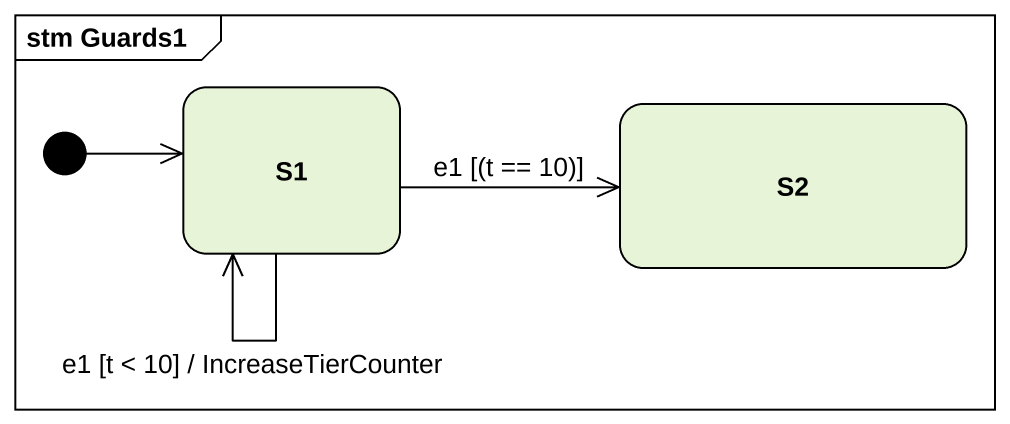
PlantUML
@startuml
mainframe stm Guards1
hide empty description
state S1
state S2
[*] -right-> S1
S1 --> S1 : e1 [t < 10] / IncreaseTierCounter
S1 -right-> S2 : e1 [(t == 10)]
@enduml
